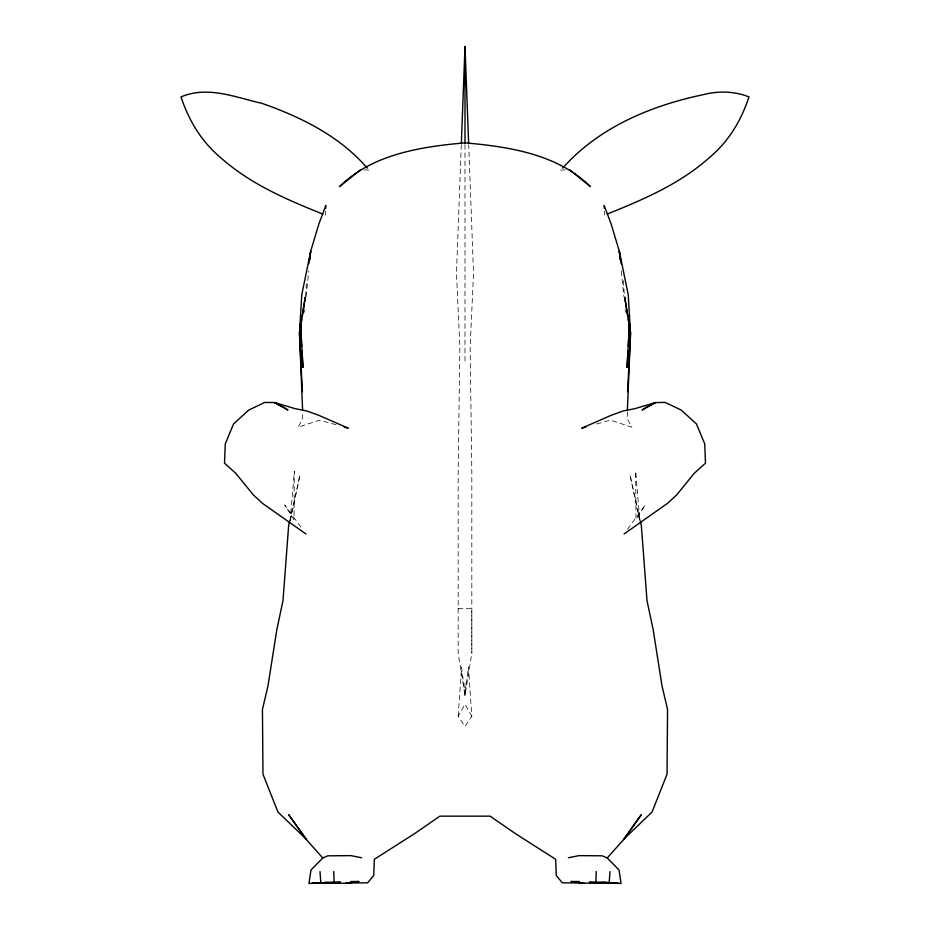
<?xml version="1.0" encoding="UTF-8"?>
<svg xmlns="http://www.w3.org/2000/svg" width="930" height="930" viewBox="0 0 930 930"><rect width="100%" height="100%" fill="white"/><g stroke="black" fill="none" stroke-linecap="round" stroke-linejoin="round"><path stroke-width="0.7" stroke-dasharray="4.65 3.49" d="M461.303 144.72L456.467 273.281L459.873 346.89L458.176 470.964L458.176 653.104L465 695.349L471.824 653.104L471.824 470.964L470.127 346.89L473.533 273.281L468.697 144.72M627.378 411.827L627.297 419.012L631.935 427.184L610.394 420.139L594.026 424.743M325.454 215.179L325.616 211.005M305.563 296.461L306.644 280.697M458.176 716.216L461.582 667.019L465 695.349L468.418 667.019L471.824 716.216L465 726.493L458.176 716.216L465 704.219L471.824 716.216M304.587 312.236L304.866 309.399M306.156 296.612L308.714 271.048M289.59 521.37L300.03 474.8L290.055 522.346L294.31 471.278L294.031 519.603L284.719 504.944L302.564 529.333M627.436 529.333L645.281 504.944L635.969 519.603L635.69 471.278L639.828 520.928M560.685 170.062L565.8 169.934M458.176 608.708L471.801 608.708L471.824 653.104M364.2 169.934L369.315 170.062M335.974 424.743L319.606 420.139L298.053 427.184L302.703 419.012L302.622 411.827M640.41 521.37L629.97 474.8L639.642 520.951M621.287 271.048L623.844 296.612M625.134 309.399L625.413 312.236M623.356 280.697L624.437 296.461M604.384 211.005L604.547 215.179M465 144.685L465 362.375M465 683.236L465 695.349"/><path stroke-width="1.4" d="M627.39 410.397L630.528 333.382L628.227 294.752L619.299 251.17L611.08 223.863L604.175 205.449L604.279 208.227M596.223 871.48L595.909 882.779L583.691 883.244L570.962 881.466L579.448 881.535M461.361 143.278L465 46.5L468.639 143.278M609.999 871.573L609.22 882.233L595.909 882.779M325.721 208.227L325.825 205.449L318.92 223.863L310.701 251.17L301.773 294.752L299.472 333.382L302.61 410.397M627.831 316.619L624.693 297.065L630.528 333.382L627.587 391.716M627.994 350.552L627.041 367.455L629.505 323.779L628.238 346.32M309.853 259.691L310.132 256.854M310.422 254.006L310.701 251.17L308.76 263.771M302.413 391.716L299.472 333.382L305.307 297.065L302.169 316.619M299.472 333.382L300.82 325M301.262 322.21L301.715 319.42M289.59 521.37L288.649 525.601L282.999 600.594L276.768 630.005L267.921 686.224L262.446 709.369L262.969 774.225L277.954 812.053L306.493 839.453L288.707 814.727L305.656 838.755L322.768 857.995L327.79 855.821L350.924 855.635L361.596 857.762M568.404 857.762L579.076 855.635L602.21 855.821L607.232 857.995L624.344 838.755L641.293 814.727L623.507 839.453L652.046 812.053L667.031 774.225L667.554 709.369L662.079 686.224L653.232 630.005L647.001 600.594L641.351 525.601L640.41 521.37M322.768 857.995L310.98 869.957L308.946 883.5L340.461 882.221M562.72 168.086C598.56 127.631 650.523 105.776 702.51 94.837C717.774 90.803 734.258 90.966 748.999 96.941C740.768 121.377 728.504 141.755 708.428 158.437C679.063 184.303 643.13 199.671 607.209 214.074M360.375 169.841L339.624 186.57C372.5 154.136 420.895 146.731 465 142.848C509.105 146.731 557.5 154.136 590.376 186.57L569.625 169.841M624.042 533.983L667.519 503.351L676.796 494.76L694.198 473.335L705.486 463.163L704.731 443.901L696.454 423.952L681.26 410.095L665.206 402.434L655.383 402.562L634.981 408.642L623.24 410.955L611.44 415.21L581.75 428.195L585.842 427.044M605 882.14L589.713 883.035M340.252 882.221L311.875 883.209L346.309 883.244L359.038 881.466L350.552 881.535M340.287 883.035L325 882.14M346.041 882.989L367.629 882.837L373.744 875.548L374.348 859.285L414.652 833.571L439.89 816.156L490.11 816.156L515.348 833.571L555.652 859.285L556.256 875.548L562.371 882.837L583.959 882.989M589.539 882.221L618.125 883.209L589.748 882.221M607.674 882.861L621.054 883.5L619.02 869.957L607.232 857.995M344.158 427.044L348.25 428.195L318.56 415.21L306.761 410.955L295.008 408.642L274.617 402.562L264.794 402.434L248.74 410.095L233.546 423.952L225.269 443.901L224.514 463.163L235.802 473.335L253.204 494.76L262.481 503.363L305.958 533.983M322.326 882.861L320.78 882.233L320.001 871.573M322.791 214.074C286.87 199.671 250.926 184.303 221.573 158.437C201.496 141.755 189.232 121.377 181.001 96.941C207.471 85.467 235.72 97.418 261.876 103.346C301.122 117.041 339.659 136.164 367.28 168.086M628.285 319.42L628.738 322.21M629.18 325L630.528 333.382M621.24 263.771L619.299 251.17L619.578 254.006M619.868 256.854L620.147 259.691M301.762 346.32L300.495 323.779L302.948 367.455L302.006 350.552M334.091 882.779L333.777 871.48M465 46.5L465 143.243M646.257 407.421L642.072 410.014L655.383 402.562L646.257 407.421M283.743 407.421L274.617 402.562L287.928 410.014L283.743 407.421"/></g></svg>
